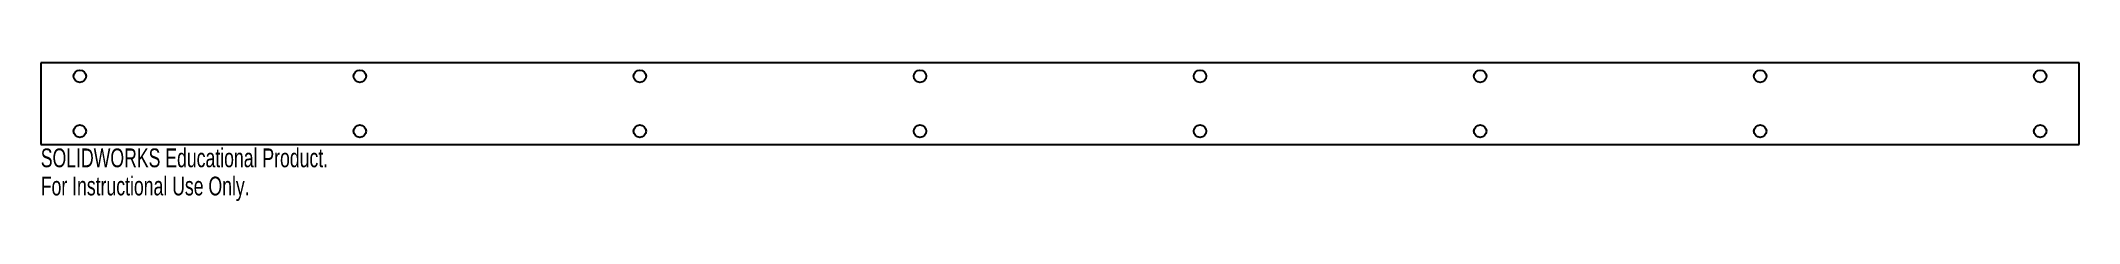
# Model space of a CAD drawing. Header units: millimetres. Extents: x -261 to 261, y -25 to 10.
import ezdxf

# ---------------------------------------------------------------- set-up
doc = ezdxf.new("R2010")
doc.units = ezdxf.units.MM
doc.styles.add('SLDTEXTSTYLE0', font='TXT', dxfattribs={"width": 0.7})

msp = doc.modelspace()

# ---------------------------------------------------------------- linework, layer by layer
at = {"color": 7, "linetype": 'Continuous', "lineweight": 25}
for p, q in [((261.37, 10.5), (-261.37, 10.5)), ((-261.37, 10.5), (-261.37, -10.5)), ((261.37, -10.5), (261.37, 10.5)), ((-261.37, -10.5), (261.37, -10.5))]:
    msp.add_line(p, q, dxfattribs=at)
for centre in [(-251.37, 7.07), (-179.55, 7.07), (-107.73, 7.07), (-35.91, 7.07), (35.91, 7.07), (107.73, 7.07), (179.55, 7.07), (251.37, 7.07), (-251.37, -7.07), (-179.55, -7.07), (-107.73, -7.07), (-35.91, -7.07), (35.91, -7.07), (107.73, -7.07), (179.55, -7.07), (251.37, -7.07)]:
    msp.add_circle(centre, 1.6, dxfattribs=at)

# ---------------------------------------------------------------- texts
at = {"color": 7, "linetype": 'Continuous', "char_height": 4.8336, "attachment_point": 1, "style": 'SLDTEXTSTYLE0'}
for s, insert in [('SOLIDWORKS Educational Product.', (-261.37, -11.52)), ('For Instructional Use Only.', (-261.37, -18.77))]:
    msp.add_mtext(s, dxfattribs=dict(at, insert=insert))

doc.saveas('drawing.dxf')
